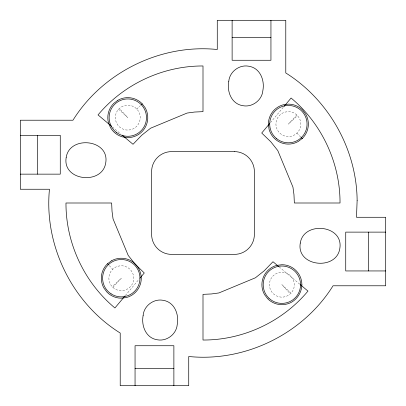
<?xml version="1.0" encoding="UTF-8"?>
<svg xmlns="http://www.w3.org/2000/svg" width="406" height="406" viewBox="0 0 406 406"><rect width="100%" height="100%" fill="white"/><g stroke="black" fill="none" stroke-linecap="round" stroke-linejoin="round"><path stroke-width="0.3" stroke-dasharray="2.03 1.52" d="M125.363 295.522L139.075 279.186M270.508 122.551L283.672 106.859M112.868 287.382A12.454 12.454 0 0 0 121.43 290.671L124.52 290.249A12.454 12.454 0 0 0 132.518 272.796A12.454 12.454 0 0 0 113.878 268.214L111.625 270.371A12.454 12.454 0 0 0 110.853 284.997L112.868 287.382L121.303 278.217L112.208 286.6M296.811 114.944A12.454 12.454 0 0 0 288.25 111.65L285.154 112.076A12.454 12.454 0 0 0 277.161 129.524A12.454 12.454 0 0 0 295.801 134.112L298.055 131.95A12.454 12.454 0 0 0 298.826 117.329L296.811 114.944L288.377 124.109L297.466 115.72M136.731 109.097L140.39 105.611M118.618 109.189L121.003 107.174A12.454 12.454 0 0 1 135.629 107.945L137.786 110.199A12.454 12.454 0 0 1 133.204 128.839A12.454 12.454 0 0 1 115.751 120.846L115.329 117.75A12.454 12.454 0 0 1 118.618 109.189L127.783 117.623L119.4 108.534M291.056 293.132L288.671 295.147A12.454 12.454 0 0 1 274.05 294.375L271.888 292.122A12.454 12.454 0 0 1 285.621 272.812C290.645 274.426 294.264 279.292 294.35 284.57A12.454 12.454 0 0 1 291.056 293.132L281.891 284.697L290.28 293.792M112.452 127.022L120.683 133.929M279.181 266.925L299.826 284.246M296.903 133.051L301.262 137.624M109.285 265.61L112.777 269.269"/><path stroke-width="0.61" d="M124.962 296.004L114.923 307.966C84.194 282.439 65.782 242.945 65.975 203L111.65 203L112.036 211.379L113.061 218.92L128.21 255.42L135.228 264.25L144.282 272.979L139.877 278.222M269.706 123.5L261.718 133.021L270.772 141.75L277.79 150.58L292.939 187.08L293.964 194.621L294.35 203L340.025 203C340.218 163.055 321.806 123.561 291.077 98.034L284.073 106.382M141.303 104.738L142.217 103.87M232.12 37.428L270.944 37.428M20.3 135.32L60.266 135.32L60.266 174.144L20.3 174.144M385.7 232.12L345.734 232.12L345.734 270.944L385.7 270.944M135.056 368.572L173.88 368.572M111.483 126.205L98.034 114.923C123.561 84.194 163.055 65.782 203 65.975L203 111.65L194.621 112.036L187.08 113.061L150.58 128.21L141.75 135.228L133.021 144.282L122.135 135.147M278.709 266.529L272.979 261.718L264.25 270.772L255.42 277.79L218.92 292.939L211.379 293.964L203 294.35L203 340.025C242.945 340.218 282.439 321.806 307.966 291.077L300.303 284.647M301.262 137.624L302.13 138.537M107.544 263.783L108.417 264.697M368.572 232.12L368.572 270.944M270.944 20.3L270.944 60.266L232.12 60.266L232.12 20.3M173.88 385.7L173.88 345.734L135.056 345.734L135.056 385.7M37.428 135.32L37.428 174.144M357.133 200.391L356.493 217.276L385.7 217.276L385.7 285.783L333.037 285.783C303.089 333.864 245.072 362.289 188.729 356.493L188.729 385.7L120.217 385.7L120.217 333.037C72.288 303.18 43.873 245.437 49.461 189.247L20.3 189.247L20.3 120.217L72.963 120.217C102.911 72.136 160.928 43.711 217.271 49.507L217.271 20.3L285.783 20.3L285.783 72.963C328.911 99.983 356.635 149.499 357.133 200.391M143.151 315.335C141.09 325.703 145.866 338.193 157.406 339.802C166.739 341.568 176.412 334.214 177.209 324.749C179.269 314.381 174.494 301.891 162.953 300.283C153.62 298.517 143.947 305.87 143.151 315.335M228.791 81.251C226.731 91.619 231.506 104.109 243.047 105.717C252.38 107.483 262.053 100.13 262.849 90.665C264.91 80.297 260.134 67.807 248.594 66.198C239.261 64.432 229.588 71.786 228.791 81.251M66.198 157.406C62.027 181.086 102.337 185.293 105.717 162.953C109.889 139.273 69.578 135.066 66.198 157.406M300.283 243.047C296.111 266.727 336.422 270.934 339.802 248.594C343.973 224.914 303.663 220.707 300.283 243.047M301.876 284.809C301.719 291.843 297.842 298.471 291.787 302.059A19.985 19.985 0 0 1 267.686 298.75L264.529 294.594A19.985 19.985 0 0 1 276.826 265.367L282.003 264.717A19.985 19.985 0 0 1 301.876 284.809M117.887 100.262L113.736 103.418A19.98 19.98 0 0 0 108.453 122.688L110.422 127.52A19.98 19.98 0 0 0 122.505 136.898L127.672 137.609A19.98 19.98 0 0 0 145.145 107.727L141.993 103.576A19.98 19.98 0 0 0 117.887 100.262M111.406 260.855L107.25 264.007A19.985 19.985 0 0 0 103.941 288.113L107.093 292.264A19.985 19.985 0 0 0 121.191 298.197L126.367 297.547A19.985 19.985 0 0 0 141.283 278.328C141.207 271.289 137.401 264.621 131.387 260.967A19.985 19.985 0 0 0 111.406 260.855M302.424 138.314L298.273 141.471A19.98 19.98 0 0 1 269.046 129.174L268.391 123.997A19.98 19.98 0 0 1 283.312 104.778L288.488 104.124A19.98 19.98 0 0 1 302.582 110.056L305.738 114.213A19.98 19.98 0 0 1 302.424 138.314M234.404 151.616L171.596 151.616A19.98 19.98 0 0 0 151.616 171.596L151.616 234.399A19.985 19.98 0 0 0 171.596 254.384L234.404 254.384A19.98 19.98 0 0 0 254.384 234.399L254.384 171.596A19.98 19.98 0 0 0 234.404 151.616M276.319 138.395A18.686 18.686 0 0 0 306.769 127.443A18.686 18.686 0 0 0 282.058 106.545A18.686 18.686 0 0 0 276.319 138.395M268.934 298.187A18.686 18.686 0 0 0 300.019 289.168A18.686 18.686 0 0 0 276.664 266.762A18.686 18.686 0 0 0 268.934 298.187M116.659 132.615A18.686 18.686 0 0 0 146.363 119.77A18.686 18.686 0 0 0 120.389 100.47A18.686 18.686 0 0 0 116.659 132.615M111.112 293.863A18.686 18.686 0 0 0 139.953 279.181A18.686 18.686 0 0 0 112.817 261.545A18.686 18.686 0 0 0 111.112 293.863"/></g></svg>
